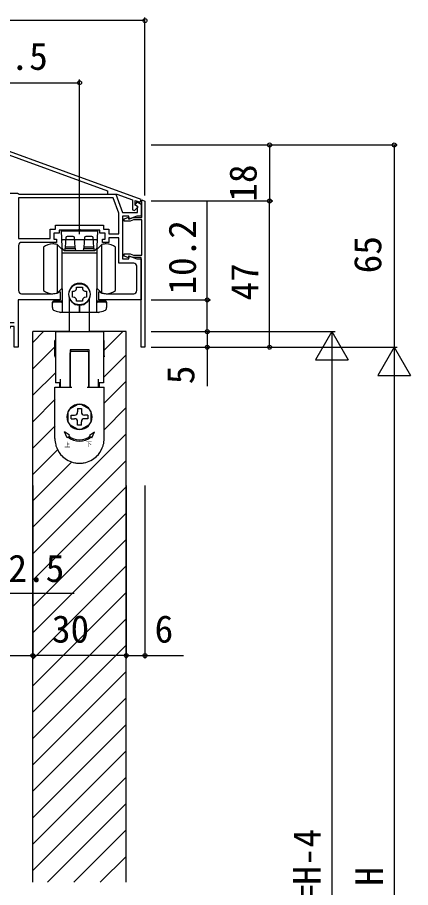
# Model space of a CAD drawing. Units: millimetres, scale not verified. Extents: x -525 to 525, y -784 to 780.
# Drawn here: x -290 to -163.8, y 347.8 to 627.5 of the extents above; entities that cross this region are included whole.
import ezdxf
from ezdxf.enums import TextEntityAlignment as Align

# ---------------------------------------------------------------- set-up
doc = ezdxf.new("R2010")
doc.units = ezdxf.units.MM
doc.header["$LTSCALE"] = 4
for name, color, linetype in [('0-3_YKK_11', 7, 'Continuous'), ('0-4_YKK_12', 2, 'Continuous'), ('0-5_YKK_13', 4, 'Continuous'), ('0-7_YKK_D', 6, 'Continuous')]:
    doc.layers.add(name, color=color, linetype=linetype)
doc.styles.add('ＭＳ ゴシック', font='')
doc.styles.get('ＭＳ ゴシック').set_extended_font_data('MS Gothic')

msp = doc.modelspace()

# ---------------------------------------------------------------- linework, layer by layer
at = {"layer": '0-3_YKK_11'}
for p, q in [((-289.69, 554.19), (-289.69, 539.69)), ((-251.69, 539.69), (-251.69, 547.49)), ((-288.69, 538.69), (-278.74, 538.69)), ((-261.44, 538.69), (-252.69, 538.69))]:
    msp.add_line(p, q, dxfattribs=at)
for points in [[(-250.306, 568.916), (-298.59, 586.49), (-304.79, 586.49), (-304.79, 584.99), (-306.79, 584.99), (-306.79, 583.99), (-303.79, 583.99), (-303.79, 585.49), (-298.766, 585.49), (-261.09, 571.777), (-261.09, 570.69), (-258.104, 570.69), (-253.09, 568.865), (-253.09, 565.656), (-252.473, 565.4), (-251.276, 566.597), (-252.19, 567.125), (-252.19, 568.644), (-250.613, 568.07)], [(-259.278, 569.49), (-289.69, 569.49), (-289.69, 556.39), (-279.49, 556.39), (-279.49, 559.39), (-277.79, 559.39), (-277.79, 560.69), (-262.39, 560.69), (-262.39, 559.39), (-260.69, 559.39), (-260.69, 557.89), (-257.49, 557.89), (-257.49, 564.579)], [(-249.09, 568.455), (-249.09, 521.49), (-250.29, 521.49), (-250.29, 550.29), (-252.89, 550.29), (-254.29, 550.8), (-254.29, 550.204), (-255.79, 550.75), (-255.79, 551.49), (-253.848, 551.49), (-252.749, 551.09), (-250.09, 551.09), (-250.09, 562.39), (-252.749, 562.39), (-253.848, 561.99), (-255.79, 561.99), (-255.79, 562.73), (-254.29, 563.276), (-254.29, 562.681), (-252.89, 563.19), (-250.09, 563.19), (-250.09, 568.819)]]:
    msp.add_lwpolyline(points, close=True, dxfattribs=at)
for points in [[(-306.09, 570.99), (-289.99, 570.99), (-289.73, 570.84), (-289.47, 570.69), (-258.437, 570.69), (-256.29, 564.79), (-251.49, 564.79), (-251.49, 566.771), (-252.2, 567.18), (-251.6, 568.22), (-250.29, 567.463), (-250.29, 563.59), (-251.719, 563.59), (-254.29, 562.654), (-254.29, 563.59), (-256.29, 563.59), (-256.29, 549.89), (-254.29, 549.89), (-254.29, 550.826), (-251.719, 549.89), (-250.29, 549.89), (-250.29, 536.69), (-263.89, 536.69), (-263.89, 539.324), (-263.643, 539.426), (-263.245, 539.028), (-263.125, 538.955)], [(-252.69, 548.49), (-257.49, 548.49), (-257.49, 556.69), (-260.69, 556.69), (-260.69, 555.19), (-262.69, 555.19), (-262.69, 556.19), (-261.89, 556.19), (-261.89, 558.19), (-263.59, 558.19), (-263.59, 559.09), (-269.632, 559.09), (-269.815, 559.21), (-270.365, 559.21), (-270.548, 559.09), (-276.59, 559.09), (-276.59, 558.19), (-278.29, 558.19), (-278.29, 556.19), (-277.49, 556.19), (-277.49, 555.19), (-288.69, 555.19)], [(-277.055, 538.955), (-276.935, 539.028), (-276.537, 539.426), (-276.29, 539.324), (-276.29, 536.69), (-289.79, 536.69), (-289.79, 521.49), (-291.09, 521.49), (-291.09, 528.19), (-292.29, 528.19), (-293.89, 524.69), (-294.69, 524.69), (-294.69, 529.39), (-291.09, 529.39)]]:
    msp.add_lwpolyline(points, dxfattribs=at)
for centre, radius, start, end in [((-288.69, 554.19), 1, 90.00001, 179.99999), ((-252.69, 547.49), 1, 0.00001, 89.99999), ((-288.69, 539.69), 1, 180.00001, 269.99999), ((-278.74, 544.19), 5.5, 270, 287.83761), ((-261.44, 544.19), 5.5, 252.16239, 270), ((-252.69, 539.69), 1, 270.00001, 359.99999)]:
    msp.add_arc(centre, radius, start, end, dxfattribs=at)
at = {"layer": '0-4_YKK_12'}
for p, q in [((-273.34, 526.49), (-285.09, 526.49)), ((-285.09, 349.489), (-285.09, 526.49)), ((-285.09, 522.998), (-281.598, 526.49)), ((-255.09, 526.49), (-266.84, 526.49)), ((-262.354, 520.278), (-256.142, 526.49)), ((-255.09, 349.489), (-255.09, 526.49)), ((-285.09, 514.513), (-277.808, 521.795)), ((-262.305, 511.842), (-255.09, 519.057)), ((-285.09, 506.027), (-277.841, 513.277)), ((-262.256, 503.405), (-255.09, 510.571)), ((-285.09, 497.542), (-277.873, 504.759)), ((-262.207, 494.969), (-255.09, 502.086)), ((-285.09, 489.057), (-277.906, 496.241)), ((-285.09, 463.601), (-255.09, 493.601)), ((-285.09, 480.571), (-277.139, 488.523)), ((-285.09, 455.116), (-255.09, 485.116)), ((-285.09, 472.086), (-272.583, 484.593)), ((-285.09, 446.63), (-255.09, 476.63)), ((-285.09, 438.145), (-255.09, 468.145)), ((-285.09, 429.66), (-255.09, 459.66)), ((-285.09, 421.174), (-255.09, 451.174)), ((-285.09, 412.689), (-255.09, 442.689)), ((-285.09, 404.204), (-255.09, 434.204)), ((-285.09, 395.719), (-255.09, 425.719)), ((-285.09, 387.233), (-255.09, 417.233)), ((-285.09, 378.748), (-255.09, 408.748)), ((-285.09, 370.263), (-255.09, 400.263)), ((-285.09, 361.777), (-255.09, 391.777)), ((-285.09, 353.292), (-255.09, 383.292)), ((-280.408, 349.489), (-255.09, 374.807)), ((-271.923, 349.489), (-255.09, 366.322)), ((-263.437, 349.489), (-255.09, 357.836))]:
    msp.add_line(p, q, dxfattribs=at)
at = {"layer": '0-5_YKK_13'}
for p, q in [((-275.99, 558.79), (-275.69, 559.09)), ((-275.99, 558.79), (-275.91, 556.49)), ((-270.09, 559.09), (-275.69, 559.09)), ((-274.511, 556.612), (-274.69, 553.59)), ((-272.168, 557.09), (-274.012, 557.09)), ((-273.34, 559.09), (-266.84, 559.09)), ((-271.49, 553.59), (-271.669, 556.612)), ((-271.49, 559.09), (-268.69, 559.09)), ((-264.49, 559.09), (-270.09, 559.09)), ((-268.511, 556.612), (-268.69, 553.59)), ((-266.168, 557.09), (-268.012, 557.09)), ((-265.49, 553.59), (-265.669, 556.612)), ((-264.49, 559.09), (-264.19, 558.79)), ((-277.29, 554.491), (-275.69, 552.891)), ((-277.29, 554.491), (-277.29, 538.891)), ((-275.91, 556.49), (-275.801, 553.39)), ((-270.09, 555.99), (-275.409, 555.99)), ((-264.771, 555.99), (-270.09, 555.99)), ((-264.49, 552.891), (-262.89, 554.491)), ((-264.379, 553.39), (-264.27, 556.49)), ((-262.89, 538.891), (-262.89, 554.491)), ((-281.69, 553.691), (-281.69, 546.691)), ((-274.974, 552.59), (-275.801, 553.39)), ((-275.69, 540.491), (-275.69, 552.891)), ((-270.09, 551.741), (-275.69, 551.741)), ((-271.39, 553.09), (-274.79, 553.09)), ((-270.09, 552.59), (-268.881, 552.59)), ((-264.49, 551.741), (-270.09, 551.741)), ((-268.69, 553.59), (-268.89, 552.59)), ((-268.881, 552.59), (-265.207, 552.59)), ((-265.39, 553.09), (-268.79, 553.09)), ((-265.49, 553.59), (-268.69, 553.59)), ((-265.29, 552.59), (-265.49, 553.59)), ((-264.379, 553.39), (-265.207, 552.59)), ((-264.49, 552.891), (-264.49, 540.491)), ((-258.49, 546.691), (-258.49, 553.691)), ((-281.69, 546.691), (-281.69, 539.691)), ((-258.49, 539.691), (-258.49, 546.691)), ((-275.69, 540.491), (-277.29, 538.891)), ((-271.098, 540.236), (-271.06, 540.741)), ((-262.89, 538.891), (-264.49, 540.491)), ((-273.34, 526.49), (-273.34, 537.192)), ((-266.84, 526.49), (-266.84, 537.192)), ((-278.79, 534.209), (-278.79, 535.991)), ((-275.89, 536.291), (-278.49, 536.291)), ((-275.89, 535.991), (-278.49, 535.991)), ((-270.09, 534.991), (-270.09, 532.691)), ((-270.09, 532.691), (-270.09, 534.991)), ((-261.69, 536.291), (-264.29, 536.291)), ((-261.69, 535.991), (-264.29, 535.991)), ((-261.39, 535.991), (-261.39, 534.209)), ((-270.09, 532.691), (-276.168, 532.691)), ((-264.012, 532.691), (-270.09, 532.691)), ((-277.79, 526.49), (-262.39, 526.49)), ((-277.79, 526.49), (-277.79, 509.99)), ((-262.39, 526.49), (-262.39, 509.99)), ((-277.79, 523.69), (-277.99, 523.69)), ((-262.19, 520.297), (-262.19, 523.19)), ((-277.99, 519.851), (-277.99, 520.297)), ((-273.14, 520.69), (-273.14, 508.69)), ((-267.04, 520.69), (-273.14, 520.69)), ((-267.04, 508.69), (-267.04, 520.69)), ((-277.99, 518.678), (-277.99, 519.851)), ((-277.99, 518.678), (-277.99, 518.411)), ((-277.99, 518.411), (-277.99, 518.378)), ((-277.99, 518.378), (-277.79, 518.378)), ((-273.14, 518.378), (-273.09, 518.378)), ((-273.09, 519.19), (-273.09, 519.69)), ((-273.09, 518.69), (-273.09, 519.19)), ((-273.09, 518.411), (-273.09, 518.678)), ((-273.09, 518.378), (-273.09, 518.411)), ((-273.09, 517.393), (-273.09, 518.378)), ((-272.59, 520.19), (-267.59, 520.19)), ((-267.09, 519.19), (-267.09, 519.69)), ((-267.09, 518.678), (-267.09, 518.688)), ((-267.09, 517.393), (-267.09, 518.378)), ((-267.09, 518.378), (-267.04, 518.378)), ((-262.39, 518.378), (-262.19, 518.378)), ((-262.19, 518.678), (-262.19, 518.411)), ((-262.19, 518.411), (-262.19, 518.378)), ((-273.09, 514.69), (-273.09, 515.148)), ((-273.09, 514.655), (-273.09, 514.69)), ((-267.09, 515.148), (-267.09, 516.678)), ((-273.09, 511.19), (-273.09, 513.19)), ((-267.09, 511.19), (-267.09, 513.19)), ((-277.79, 510.19), (-276.19, 510.19)), ((-276.415, 508.69), (-276.415, 510.19)), ((-276.19, 508.69), (-276.19, 511.19)), ((-273.09, 510.107), (-273.09, 511.19)), ((-273.09, 509.69), (-273.09, 510.107)), ((-267.09, 510.107), (-267.09, 511.19)), ((-267.09, 509.69), (-267.09, 510.107)), ((-267.09, 509.19), (-267.09, 509.69)), ((-267.09, 508.69), (-267.09, 509.19)), ((-263.99, 508.69), (-263.99, 511.19)), ((-263.99, 510.19), (-262.39, 510.19)), ((-263.765, 510.19), (-263.765, 508.69)), ((-277.99, 508.69), (-276.19, 508.69)), ((-277.99, 504.39), (-277.99, 508.69)), ((-273.09, 508.69), (-272.59, 508.69)), ((-267.59, 508.69), (-267.09, 508.69)), ((-267.09, 508.69), (-267.04, 508.69)), ((-262.19, 504.39), (-262.19, 508.69)), ((-277.99, 503.39), (-277.99, 504.39)), ((-262.19, 503.39), (-262.19, 504.39)), ((-277.99, 502.516), (-277.99, 503.39)), ((-277.99, 502.051), (-277.99, 502.516)), ((-277.99, 501.89), (-277.99, 502.051)), ((-270.624, 503.054), (-273.256, 501.534)), ((-270.69, 501.79), (-269.49, 501.79)), ((-270.69, 501.79), (-270.69, 500.69)), ((-266.924, 501.534), (-269.556, 503.054)), ((-269.49, 501.79), (-269.49, 500.69)), ((-262.19, 502.516), (-262.19, 503.39)), ((-262.19, 499.39), (-262.19, 501.39)), ((-277.99, 498.89), (-277.99, 499.39)), ((-277.99, 497.89), (-277.99, 498.264)), ((-277.99, 497.833), (-277.99, 497.89)), ((-273.84, 500.62), (-273.84, 497.56)), ((-273.79, 500.61), (-273.79, 497.57)), ((-272.79, 498.49), (-272.79, 499.69)), ((-272.79, 499.69), (-271.69, 499.69)), ((-272.79, 498.49), (-271.69, 498.49)), ((-267.39, 499.69), (-268.49, 499.69)), ((-267.39, 498.49), (-268.49, 498.49)), ((-267.39, 499.69), (-267.39, 498.49)), ((-266.39, 497.57), (-266.39, 500.61)), ((-266.34, 497.56), (-266.34, 500.62)), ((-262.19, 498.89), (-262.19, 499.39)), ((-262.19, 497.89), (-262.19, 498.264)), ((-262.19, 497.833), (-262.19, 497.89)), ((-277.99, 497.554), (-277.99, 497.833)), ((-277.99, 497.533), (-277.99, 497.554)), ((-277.99, 497.39), (-277.99, 497.533)), ((-277.99, 496.89), (-277.99, 497.39)), ((-277.99, 496.39), (-277.99, 496.89)), ((-277.99, 492.09), (-277.99, 496.39)), ((-273.256, 496.646), (-270.624, 495.126)), ((-270.69, 496.39), (-270.69, 497.49)), ((-269.49, 496.39), (-270.69, 496.39)), ((-269.556, 495.126), (-266.924, 496.646)), ((-269.49, 496.39), (-269.49, 497.49)), ((-262.19, 497.554), (-262.19, 497.833)), ((-262.19, 497.533), (-262.19, 497.554)), ((-262.19, 497.39), (-262.19, 497.533)), ((-262.19, 496.89), (-262.19, 497.39)), ((-262.19, 496.39), (-262.19, 496.89)), ((-262.19, 492.09), (-262.19, 496.39)), ((-274.075, 492.34), (-274.94, 494.29)), ((-273.304, 493.26), (-274.94, 494.29)), ((-274.075, 492.34), (-273.818, 492.647)), ((-273.304, 493.26), (-273.561, 492.953)), ((-266.876, 493.26), (-265.24, 494.29)), ((-266.876, 493.26), (-266.619, 492.953)), ((-266.105, 492.34), (-266.362, 492.647)), ((-266.105, 492.34), (-265.24, 494.29))]:
    msp.add_line(p, q, dxfattribs=at)
for points in [[(-264.27, 556.49), (-264.19, 558.79), (-275.99, 558.79)], [(-274.974, 552.59), (-271.299, 552.59), (-270.09, 552.59)], [(-271.29, 552.59), (-271.49, 553.59), (-274.69, 553.59), (-274.89, 552.59)], [(-275.59, 532.691), (-275.59, 540.291), (-275.89, 540.291)], [(-271.06, 540.741), (-269.12, 540.741), (-269.082, 540.236)], [(-264.29, 540.291), (-264.59, 540.291), (-264.59, 532.691)], [(-271.836, 537.482), (-272.34, 537.521), (-272.34, 539.461), (-271.836, 539.499)], [(-268.345, 539.499), (-267.84, 539.461), (-267.84, 537.521), (-268.345, 537.482)], [(-269.082, 536.745), (-269.12, 536.241), (-271.06, 536.241), (-271.098, 536.745)], [(-277.99, 520.297), (-277.99, 523.19), (-277.99, 523.69)], [(-262.19, 523.19), (-262.19, 523.69), (-262.39, 523.69)], [(-262.19, 518.678), (-262.19, 519.851), (-262.19, 520.297)], [(-273.09, 518.678), (-273.09, 518.688), (-273.09, 518.69)], [(-267.09, 518.688), (-267.09, 518.69), (-267.09, 519.19)], [(-267.09, 518.378), (-267.09, 518.411), (-267.09, 518.678)], [(-273.09, 516.893), (-273.09, 517.25), (-273.09, 517.393)], [(-273.09, 515.148), (-273.09, 516.678), (-273.09, 516.893)], [(-273.09, 513.19), (-273.09, 514.648), (-273.09, 514.655)], [(-267.09, 516.678), (-267.09, 516.893), (-267.09, 517.25), (-267.09, 517.393)], [(-267.09, 514.655), (-267.09, 514.69), (-267.09, 515.148)], [(-267.09, 513.19), (-267.09, 514.648), (-267.09, 514.655)], [(-273.09, 508.69), (-273.09, 509.19), (-273.09, 509.69)], [(-276.19, 508.69), (-273.14, 508.69), (-273.09, 508.69)], [(-267.04, 508.69), (-263.99, 508.69), (-262.19, 508.69)], [(-277.99, 499.39), (-277.99, 501.39), (-277.99, 501.89)], [(-262.19, 501.39), (-262.19, 501.89), (-262.19, 502.051), (-262.19, 502.516)], [(-277.99, 498.264), (-277.99, 498.728), (-277.99, 498.89)], [(-262.19, 498.264), (-262.19, 498.728), (-262.19, 498.89)]]:
    msp.add_lwpolyline(points, dxfattribs=at)
msp.add_circle((-270.09, 538.491), 3.4, dxfattribs=at)
for centre, radius, start, end in [((-274.012, 556.59), 0.5, 90, 177.4552), ((-272.168, 556.59), 0.5, 2.5448, 90), ((-268.012, 556.59), 0.5, 90, 177.4552), ((-266.168, 556.59), 0.5, 2.5448, 90), ((-278.69, 549.691), 5, 90, 126.8699), ((-278.69, 549.691), 5, 73.7398, 90), ((-275.409, 556.49), 0.5, 182, 270), ((-264.771, 556.49), 0.5, 270, 358), ((-261.49, 549.691), 5, 90, 106.2602), ((-261.49, 549.691), 5, 53.1301, 90), ((-270.09, 538.491), 3.5, 90, 270), ((-271.896, 540.297), 0.8, 274.33284, 355.66716), ((-270.09, 538.491), 3.5, 270, 90), ((-268.284, 540.297), 0.8, 184.33284, 265.66716), ((-278.69, 543.691), 5, 233.1301, 270), ((-278.69, 543.691), 5, 270, 286.2602), ((-271.896, 536.685), 0.8, 4.33284, 85.66716), ((-268.284, 536.685), 0.8, 94.33284, 175.66716), ((-261.49, 543.691), 5, 253.7398, 270), ((-261.49, 543.691), 5, 270, 306.8699), ((-278.49, 535.991), 0.3, 90, 180), ((-278.49, 535.691), 0.3, 90, 180), ((-275.89, 536.591), 0.3, 270, 0), ((-275.89, 536.291), 0.3, 270, 0), ((-264.29, 536.591), 0.3, 180, 270), ((-264.29, 536.291), 0.3, 180, 270), ((-261.69, 535.991), 0.3, 0, 90), ((-261.69, 535.691), 0.3, 0, 90), ((-277.79, 534.209), 1, 180, 251.28667), ((-270.09, 556.941), 25, 251.28667, 255.93013), ((-270.09, 556.941), 25, 284.06987, 288.71333), ((-262.39, 534.209), 1, 288.71333, 0), ((-272.59, 519.69), 0.5, 90, 180), ((-267.59, 519.69), 0.5, 0, 90), ((-270.09, 499.09), 4.05, 0, 180), ((-270.09, 499.09), 4.05, 136.2623, 157.80839), ((-270.09, 499.09), 4, 142.33165, 157.66835), ((-271.69, 500.69), 1, 270, 0), ((-270.09, 499.09), 4, 82.33165, 97.66835), ((-268.49, 500.69), 1, 180, 270), ((-270.09, 499.09), 4, 22.33165, 37.82349), ((-270.09, 499.09), 4.05, 180, 0), ((-271.69, 497.49), 1, 0, 90), ((-268.49, 497.49), 1, 90, 180), ((-270.09, 499.09), 4, 202.33165, 217.82349), ((-270.09, 499.09), 4, 262.17651, 277.82349), ((-270.09, 499.09), 4, 322.17651, 337.66835), ((-270.09, 497.09), 5.8, 230, 310), ((-270.09, 497.09), 5.4, 230, 310), ((-270.09, 492.09), 7.9, 180, 194.66485), ((-270.09, 492.09), 7.9, 194.66485, 198.44872), ((-270.09, 492.09), 7.9, 198.44872, 202.318), ((-270.09, 492.09), 7.9, 337.682, 341.55128), ((-270.09, 492.09), 7.9, 341.55128, 345.33515), ((-270.09, 492.09), 7.9, 345.33515, 0), ((-270.09, 492.09), 7.9, 202.318, 225.86911), ((-270.09, 492.09), 7.9, 314.13089, 337.682), ((-270.09, 492.09), 7.9, 225.86911, 226.18003), ((-270.09, 492.09), 7.9, 226.18003, 259.0546), ((-270.09, 492.09), 7.9, 259.0546, 262.72786), ((-270.09, 492.09), 7.9, 262.72786, 270), ((-270.09, 492.09), 7.9, 270, 277.27214), ((-270.09, 492.09), 7.9, 277.27214, 280.9454), ((-270.09, 492.09), 7.9, 280.9454, 313.81997), ((-270.09, 492.09), 7.9, 313.81997, 314.13089)]:
    msp.add_arc(centre, radius, start, end, dxfattribs=at)
at = {"layer": '0-7_YKK_D'}
for p, q in [((-249.09, 570.29), (-249.09, 627.49)), ((-249.09, 626.49), (-308.59, 626.49)), ((-270.09, 557.812), (-270.09, 607.49)), ((-308.59, 606.49), (-270.09, 606.49)), ((-247.09, 586.49), (-208.09, 586.49)), ((-247.09, 586.49), (-168.09, 586.49)), ((-209.09, 586.49), (-209.09, 568.49)), ((-169.09, 586.49), (-169.09, 521.49)), ((-247.09, 568.49), (-208.09, 568.49)), ((-247.09, 568.49), (-208.09, 568.49)), ((-209.09, 521.49), (-209.09, 568.49)), ((-247.09, 536.69), (-228.09, 536.69)), ((-247.09, 526.49), (-188.09, 526.49)), ((-247.09, 526.49), (-228.09, 526.49)), ((-247.09, 526.49), (-228.09, 526.49)), ((-189.09, 526.49), (-194.34, 517.397)), ((-189.09, 526.49), (-183.84, 517.397)), ((-189.09, 526.49), (-189.09, 508.304)), ((-247.09, 521.49), (-208.09, 521.49)), ((-247.09, 521.49), (-168.09, 521.49)), ((-247.09, 521.49), (-168.09, 521.49)), ((-247.09, 521.49), (-228.09, 521.49)), ((-169.09, 521.49), (-174.34, 512.397)), ((-169.09, 521.49), (-163.84, 512.397)), ((-169.09, 521.49), (-169.09, 503.304)), ((-194.34, 517.397), (-183.84, 517.397)), ((-189.09, 515.99), (-189.09, 205.985)), ((-174.34, 512.397), (-163.84, 512.397)), ((-169.09, 510.99), (-169.09, 196.983)), ((-285.09, 477.032), (-285.09, 421.39)), ((-285.09, 477.032), (-285.09, 421.39)), ((-255.09, 477.032), (-255.09, 421.39)), ((-255.09, 477.032), (-255.09, 421.39)), ((-249.09, 477.032), (-249.09, 421.39)), ((-295.59, 422.39), (-285.09, 422.39)), ((-255.09, 422.39), (-285.09, 422.39))]:
    msp.add_line(p, q, dxfattribs=at)
for points in [[(-229.09, 526.49), (-229.09, 536.69), (-229.09, 568.24)], [(-229.09, 526.49), (-229.09, 521.49), (-229.09, 508.986)], [(-298.09, 442.39), (-295.59, 442.39), (-271.813, 442.39)], [(-255.09, 422.39), (-249.09, 422.39), (-236.722, 422.39)]]:
    msp.add_lwpolyline(points, dxfattribs=at)
for centre in [(-249.09, 626.49), (-270.09, 606.49), (-209.09, 586.49), (-169.09, 586.49), (-209.09, 568.49), (-209.09, 568.49), (-229.09, 536.69), (-229.09, 526.49), (-229.09, 526.49), (-229.09, 521.49), (-209.09, 521.49), (-285.09, 422.39), (-285.09, 422.39), (-255.09, 422.39), (-255.09, 422.39), (-249.09, 422.39)]:
    msp.add_circle(centre, 0.637, dxfattribs=at)

# ---------------------------------------------------------------- texts
at = {"layer": '0-5_YKK_13', "style": 'ＭＳ ゴシック', "width": 0.9}
for s, p in [('上', (-274.943, 488.947)), ('下', (-267.963, 489.13))]:
    msp.add_text(s, height=1.466, dxfattribs=at).set_placement(p, align=Align.BOTTOM_LEFT)
at = {"layer": '0-7_YKK_D', "style": 'ＭＳ ゴシック'}
for s, p in [('38.5', (-304.204, 607.99)), ('2.5', (-292.926, 443.39)), ('30', (-278.954, 423.89)), ('6', (-245.995, 423.89))]:
    msp.add_text(s, height=8.798, dxfattribs=at).set_placement(p, align=Align.BOTTOM_LEFT)
for s, p in [('18', (-210.59, 568.251)), ('10.2', (-230.09, 538.399)), ('65', (-170.59, 545.229)), ('47', (-210.09, 536.501)), ('5', (-230.59, 509.599)), ('DH=H-4', (-190.09, 330.749)), ('H', (-170.09, 348.396))]:
    msp.add_text(s, height=8.798, rotation=90, dxfattribs=at).set_placement(p, align=Align.BOTTOM_LEFT)

doc.saveas('drawing.dxf')
